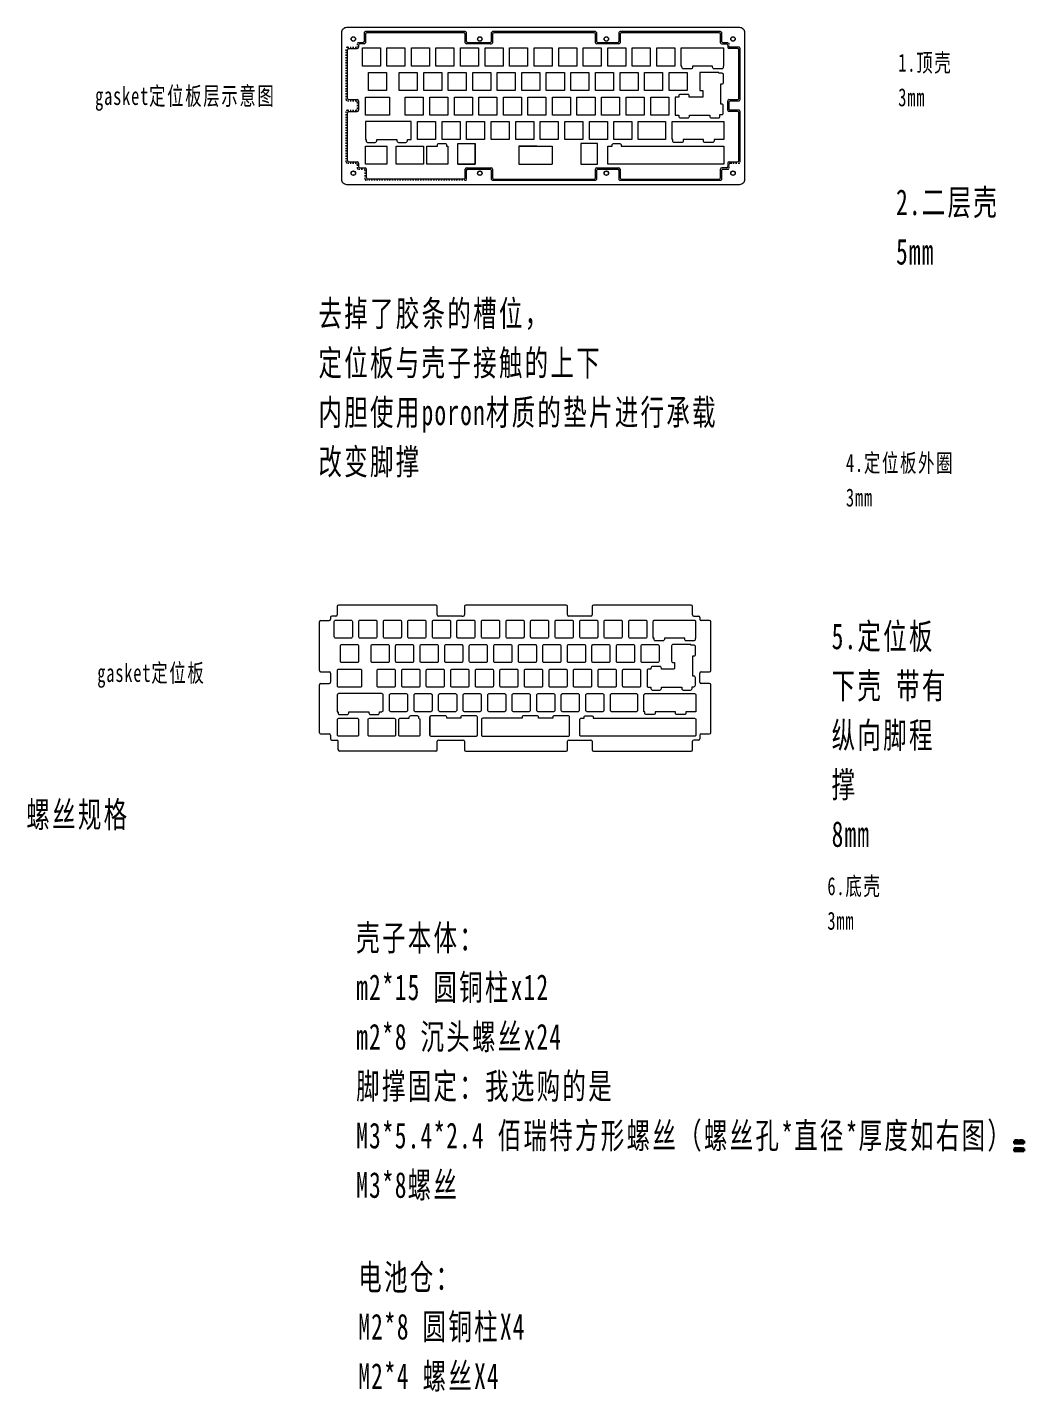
# Model space of a CAD drawing. Header units: millimetres. Extents: x -691 to 990, y -78 to 1001.
# Drawn here: x -691 to 82, y -78 to 981 of the extents above; entities that cross this region are included whole.
import ezdxf

# ---------------------------------------------------------------- set-up
doc = ezdxf.new("R2010")
doc.units = ezdxf.units.MM
doc.set_wipeout_variables(frame=1)
doc.linetypes.add('点画线', pattern=[18, 12, -2, 2, -2])
doc.linetypes.add('虚线', pattern=[2, 1, -1])
for name, color, linetype, lineweight in [('中心线层', 1, '点画线', 18), ('剖面线层', 4, 'Continuous', 18), ('尺寸线层', 3, 'Continuous', 18), ('粗实线层', 7, 'Continuous', 35), ('细实线层', 7, 'Continuous', 18), ('虚线层', 6, '虚线', 18)]:
    doc.layers.add(name, color=color, linetype=linetype, lineweight=lineweight)
doc.styles.add('标准', font='', dxfattribs={"width": 0.667})
doc.styles.get('标准').set_extended_font_data('宋体')
pattern_1 = [(45, (0, 0), (-0.7071, 0.7071), [])]

# ---------------------------------------------------------------- blocks, each defined once
blk = doc.blocks.new('*X3')
at = {"layer": '粗实线层'}
for p, q in [((-2.8, 2.4), (-3.7, 1.9)), ((-3.7, 1.9), (-3.7, 0)), ((3.7, 0), (-3.7, 0)), ((-2.8, 2.4), (2.8, 2.4)), ((0, 1.9), (0, 0)), ((2.8, 2.4), (3.7, 1.9)), ((3.7, 1.9), (3.7, 0))]:
    blk.add_line(p, q, dxfattribs=at)
for centre in [(-1.8, -1.3), (1.8, -1.3)]:
    blk.add_arc(centre, 3.68, 60, 120, dxfattribs=at)
blk = doc.blocks.new('*X4')
at = {"layer": '剖面线层'}
h = blk.add_hatch(dxfattribs=at)
h.set_pattern_fill('无图案', color=256, style=0, pattern_type=0)
h.set_pattern_definition(pattern_1)
h.paths.add_polyline_path([(-3.7, 0), (-3.7, 1.2), (-3.7, 1.9), (-2.8, 2.4), (-1.5, 2.4), (-1.5, 0)], flags=0)
h = blk.add_hatch(dxfattribs=at)
h.set_pattern_fill('无图案', color=256, style=0, pattern_type=0)
h.set_pattern_definition(pattern_1)
h.paths.add_polyline_path([(-1.5, 0), (-1.5, 1.2), (-1.5, 2.4), (-1.3, 2.2), (-1.3, 0.2)], flags=0)
h = blk.add_hatch(dxfattribs=at)
h.set_pattern_fill('无图案', color=256, style=0, pattern_type=0)
h.set_pattern_definition(pattern_1)
h.paths.add_polyline_path([(1.3, 0.2), (1.3, 1.2), (1.3, 2.2), (1.5, 2.4), (1.5, 0)], flags=0)
h = blk.add_hatch(dxfattribs=at)
h.set_pattern_fill('无图案', color=256, style=0, pattern_type=0)
h.set_pattern_definition(pattern_1)
h.paths.add_polyline_path([(1.5, 0), (1.5, 1.2), (1.5, 2.4), (2.8, 2.4), (3.7, 1.9), (3.7, 0)], flags=0)
at = {"layer": '中心线层'}
blk.add_line((0, 3.1), (0, -0.8), dxfattribs=at)
at = {"layer": '粗实线层'}
for p, q in [((-2.8, 2.4), (-3.7, 1.9)), ((-3.7, 1.9), (-3.7, 0)), ((3.7, 0), (-3.7, 0)), ((-2.8, 2.4), (2.8, 2.4)), ((-1.5, 2.4), (-1.3, 2.2)), ((-1.5, 0), (-1.3, 0.2)), ((-1.3, 0.2), (-1.3, 2.2)), ((-1.3, 2.2), (1.3, 2.2)), ((-1.3, 0.2), (1.3, 0.2)), ((1.5, 2.4), (1.3, 2.2)), ((1.3, 0.2), (1.3, 2.2)), ((1.5, 0), (1.3, 0.2)), ((2.8, 2.4), (3.7, 1.9)), ((3.7, 1.9), (3.7, 0))]:
    blk.add_line(p, q, dxfattribs=at)
at = {"layer": '细实线层'}
for p, q in [((-1.5, 0), (-1.5, 2.4)), ((1.5, 0), (1.5, 2.4))]:
    blk.add_line(p, q, dxfattribs=at)

msp = doc.modelspace()

# ---------------------------------------------------------------- linework, layer by layer
at = {"layer": '剖面线层'}
for p, q in [((-428.7, 975.5), (-428.7, 968.9)), ((-352.1, 976.5), (-427.7, 976.5)), ((-351.1, 968.9), (-351.1, 975.5)), ((-329.9, 975.5), (-329.9, 968.9)), ((-251.1, 976.5), (-328.9, 976.5)), ((-250.1, 968.9), (-250.1, 975.5)), ((-231, 975.5), (-231, 968.9)), ((-154, 976.5), (-230, 976.5)), ((-153, 968.9), (-153, 975.5)), ((-441.6, 964.4), (-435, 964.4)), ((-441.6, 964.4), (-435, 964.4)), ((-434, 966.9), (-434, 965.4)), ((-429.7, 967.9), (-433, 967.9)), ((-349.1, 967.9), (-350.1, 967.9)), ((-331.9, 967.9), (-330.9, 967.9)), ((-232, 967.9), (-249.1, 967.9)), ((-152, 967.9), (-148.3, 967.9)), ((-147.3, 966.9), (-147.3, 965.4)), ((-139.8, 964.4), (-146.3, 964.4)), ((-442.6, 925.7), (-442.6, 963.4)), ((-138.8, 925.7), (-138.8, 963.4)), ((-441.6, 924.7), (-435, 924.7)), ((-434, 923.7), (-434, 916.5)), ((-147.3, 916.5), (-147.3, 923.7)), ((-146.3, 924.7), (-139.8, 924.7)), ((-442.6, 877.4), (-442.6, 914.5)), ((-441.6, 915.5), (-435, 915.5)), ((-139.8, 915.5), (-146.3, 915.5)), ((-138.8, 877.4), (-138.8, 914.5)), ((-356.8, 874.6), (-356.8, 890.6)), ((-356.8, 890.6), (-343.5, 890.6)), ((-343.5, 874.6), (-343.5, 890.6)), ((-343.5, 890.6), (-343.5, 874.6)), ((-248.4, 890.6), (-261.4, 890.6)), ((-261.4, 890.6), (-261.4, 874.6)), ((-248.4, 874.6), (-248.4, 890.6)), ((-309.6, 888.6), (-309.6, 874.6)), ((-295.6, 888.6), (-309.6, 888.6)), ((-309.6, 888.6), (-283.7, 888.6)), ((-441.6, 876.4), (-435, 876.4)), ((-434, 875.4), (-434, 872.7)), ((-433, 871.7), (-428.9, 871.7)), ((-427.9, 864.1), (-427.9, 870.7)), ((-343.5, 874.6), (-356.8, 874.6)), ((-356.8, 874.6), (-343.5, 874.6)), ((-351.1, 864.1), (-351.1, 870.7)), ((-350.1, 871.7), (-330.9, 871.7)), ((-329.9, 870.7), (-329.9, 864.1)), ((-309.6, 874.6), (-295.6, 874.6)), ((-309.6, 874.6), (-283.7, 874.6)), ((-261.4, 874.6), (-248.4, 874.6)), ((-250.1, 864.1), (-250.1, 870.7)), ((-249.1, 871.7), (-232, 871.7)), ((-231, 870.7), (-231, 864.1)), ((-153, 864.1), (-153, 870.7)), ((-148.3, 871.7), (-152, 871.7)), ((-147.3, 875.4), (-147.3, 872.7)), ((-146.3, 876.4), (-139.8, 876.4)), ((-352.1, 863.1), (-426.9, 863.1)), ((-328.9, 863.1), (-251.1, 863.1)), ((-230, 863.1), (-154, 863.1))]:
    msp.add_line(p, q, dxfattribs=at)
at = {"layer": '剖面线层', "linetype": 'ByBlock'}
for p, q in [((-309.6, 888.6), (-309.6, 874.6)), ((-283.7, 888.6), (-283.7, 874.6))]:
    msp.add_line(p, q, dxfattribs=at)
at = {"layer": '剖面线层'}
for points in [[(-417, 964.8), (-417, 950.8), (-431, 950.8), (-431, 964.8)], [(-398, 964.8), (-398, 950.8), (-412, 950.8), (-412, 964.8)], [(-378.9, 964.8), (-378.9, 950.8), (-392.9, 950.8), (-392.9, 964.8)], [(-359.9, 964.8), (-359.9, 950.8), (-373.9, 950.8), (-373.9, 964.8)], [(-340.8, 964.8), (-340.8, 950.8), (-354.8, 950.8), (-354.8, 964.8)], [(-321.8, 964.8), (-321.8, 950.8), (-335.8, 950.8), (-335.8, 964.8)], [(-302.7, 964.8), (-302.7, 950.8), (-316.7, 950.8), (-316.7, 964.8)], [(-283.7, 964.8), (-283.7, 950.8), (-297.7, 950.8), (-297.7, 964.8)], [(-264.6, 964.8), (-264.6, 950.8), (-278.6, 950.8), (-278.6, 964.8)], [(-245.6, 964.8), (-245.6, 950.8), (-259.6, 950.8), (-259.6, 964.8)], [(-226.5, 964.8), (-226.5, 950.8), (-240.5, 950.8), (-240.5, 964.8)], [(-207.5, 964.8), (-207.5, 950.8), (-221.5, 950.8), (-221.5, 964.8)], [(-188.4, 964.8), (-188.4, 950.8), (-202.4, 950.8), (-202.4, 964.8)], [(-412.3, 945.8), (-412.3, 931.8), (-426.3, 931.8), (-426.3, 945.8)], [(-388.5, 945.8), (-388.5, 931.8), (-402.5, 931.8), (-402.5, 945.8)], [(-369.4, 945.8), (-369.4, 931.8), (-383.4, 931.8), (-383.4, 945.8)], [(-350.4, 945.8), (-350.4, 931.8), (-364.4, 931.8), (-364.4, 945.8)], [(-331.3, 945.8), (-331.3, 931.8), (-345.3, 931.8), (-345.3, 945.8)], [(-312.3, 945.8), (-312.3, 931.8), (-326.3, 931.8), (-326.3, 945.8)], [(-293.2, 945.8), (-293.2, 931.8), (-307.2, 931.8), (-307.2, 945.8)], [(-274.2, 945.8), (-274.2, 931.8), (-288.2, 931.8), (-288.2, 945.8)], [(-255.1, 945.8), (-255.1, 931.8), (-269.1, 931.8), (-269.1, 945.8)], [(-236.1, 945.8), (-236.1, 931.8), (-250.1, 931.8), (-250.1, 945.8)], [(-217, 945.8), (-217, 931.8), (-231, 931.8), (-231, 945.8)], [(-198, 945.8), (-198, 931.8), (-212, 931.8), (-212, 945.8)], [(-178.9, 945.8), (-178.9, 931.8), (-192.9, 931.8), (-192.9, 945.8)], [(-409.9, 926.7), (-409.9, 912.7), (-428.6, 912.7), (-428.6, 926.7)], [(-383.7, 926.7), (-383.7, 912.7), (-397.7, 912.7), (-397.7, 926.7)], [(-364.7, 926.7), (-364.7, 912.7), (-378.7, 912.7), (-378.7, 926.7)], [(-345.6, 926.7), (-345.6, 912.7), (-359.6, 912.7), (-359.6, 926.7)], [(-326.6, 926.7), (-326.6, 912.7), (-340.6, 912.7), (-340.6, 926.7)], [(-307.5, 926.7), (-307.5, 912.7), (-321.5, 912.7), (-321.5, 926.7)], [(-288.5, 926.7), (-288.5, 912.7), (-302.5, 912.7), (-302.5, 926.7)], [(-269.4, 926.7), (-269.4, 912.7), (-283.4, 912.7), (-283.4, 926.7)], [(-250.4, 926.7), (-250.4, 912.7), (-264.4, 912.7), (-264.4, 926.7)], [(-231.3, 926.7), (-231.3, 912.7), (-245.3, 912.7), (-245.3, 926.7)], [(-212.3, 926.7), (-212.3, 912.7), (-226.3, 912.7), (-226.3, 926.7)], [(-193.2, 926.7), (-193.2, 912.7), (-207.2, 912.7), (-207.2, 926.7)], [(-374.2, 907.7), (-374.2, 893.7), (-388.2, 893.7), (-388.2, 907.7)], [(-355.1, 907.7), (-355.1, 893.7), (-369.1, 893.7), (-369.1, 907.7)], [(-336.1, 907.7), (-336.1, 893.7), (-350.1, 893.7), (-350.1, 907.7)], [(-317, 907.7), (-317, 893.7), (-331, 893.7), (-331, 907.7)], [(-298, 907.7), (-298, 893.7), (-312, 893.7), (-312, 907.7)], [(-278.9, 907.7), (-278.9, 893.7), (-292.9, 893.7), (-292.9, 907.7)], [(-259.9, 907.7), (-259.9, 893.7), (-273.9, 893.7), (-273.9, 907.7)], [(-240.8, 907.7), (-240.8, 893.7), (-254.8, 893.7), (-254.8, 907.7)], [(-221.8, 907.7), (-221.8, 893.7), (-235.8, 893.7), (-235.8, 907.7)], [(-195.6, 907.7), (-195.6, 893.7), (-216.8, 893.7), (-216.8, 907.7)], [(-412.1, 888.6), (-412.1, 874.6), (-428.7, 874.6), (-428.7, 888.6)], [(-383.5, 888.6), (-383.5, 874.6), (-404.9, 874.6), (-404.9, 888.6)]]:
    msp.add_lwpolyline(points, close=True, dxfattribs=at)
at = {"layer": '剖面线层', "linetype": 'Continuous'}
msp.add_lwpolyline([(-331.9, 967.9), (-349.1, 967.9, -0.414214)], format="xyb", dxfattribs=at)
at = {"layer": '剖面线层'}
for points in [[(-159.1, 950.8), (-174.7, 950.8), (-174.7, 949.8, -0.414214), (-175.9, 948.6), (-181.7, 948.6, -0.414214), (-182.9, 949.8), (-182.9, 950.8), (-183.5, 950.8), (-183.5, 964.8), (-150.6, 964.8), (-150.6, 950.8), (-150.8, 950.8), (-150.8, 949.8, -0.414214), (-152, 948.6), (-157.9, 948.6, -0.414214), (-159.1, 949.8)], [(-177.2, 926.7), (-177.2, 927.6, 0.414214), (-178.4, 928.8), (-184.1, 928.8, 0.414214), (-185.3, 927.6), (-185.3, 926.7), (-188.2, 926.7), (-188.2, 912.7), (-185.3, 912.7), (-185.3, 911.7, 0.414214), (-184.1, 910.5), (-178.3, 910.5, 0.414214), (-177.1, 911.7), (-177.1, 912.7), (-161.3, 912.7), (-161.3, 911.7, 0.414214), (-160.1, 910.5), (-154.6, 910.5, 0.414214), (-153.4, 911.7), (-153.4, 913.1), (-152, 913.1, 0.414214), (-150.8, 914.3), (-150.8, 920.1, 0.414214), (-152, 921.3), (-152.7, 921.3), (-152.7, 937), (-151.8, 937, 0.414214), (-150.6, 938.2), (-150.6, 944, 0.414214), (-151.8, 945.2), (-154.2, 945.2), (-154.2, 945.8), (-169.1, 945.8), (-169.1, 931.8), (-166.8, 931.8), (-166.8, 926.7)], [(-404.2, 893.7), (-404.2, 892.7, 0.414214), (-403, 891.5), (-397.3, 891.5, 0.414214), (-396.1, 892.7), (-396.1, 893.7), (-393.1, 893.7), (-393.1, 907.7), (-428.7, 907.7), (-428.7, 893.7), (-428.1, 893.7), (-428.1, 892.7, 0.414214), (-426.9, 891.5), (-421.1, 891.5, 0.414214), (-419.9, 892.7), (-419.9, 893.7)], [(-158, 893.7), (-158, 892.6, -0.414214), (-159.2, 891.4), (-165, 891.4, -0.414214), (-166.2, 892.6), (-166.2, 893.7), (-181.9, 893.7), (-181.9, 892.6, -0.414214), (-183.1, 891.4), (-188.9, 891.4, -0.414214), (-190.1, 892.6), (-190.1, 893.7), (-190.6, 893.7), (-190.6, 907.7), (-150.3, 907.7), (-150.3, 893.7)], [(-372.8, 888.6), (-372.8, 889.5, -0.414214), (-371.6, 890.7), (-366.9, 890.7, -0.414214), (-365.7, 889.5), (-365.7, 888.6), (-364.6, 888.6), (-364.6, 874.6), (-381, 874.6), (-381, 888.6)], [(-237.2, 888.6), (-237.2, 889.4, -0.414214), (-236, 890.6), (-231.2, 890.6, -0.414214), (-230, 889.4), (-230, 888.6), (-150.3, 888.6), (-150.3, 874.6), (-240.5, 874.6), (-240.5, 888.6)]]:
    msp.add_lwpolyline(points, format="xyb", close=True, dxfattribs=at)
at = {"layer": '剖面线层', "linetype": 'Continuous'}
for centre in [(-438, 971.8), (-339.8, 971.8), (-241.6, 971.8), (-143.3, 971.8), (-438, 867.6), (-339.8, 867.6), (-241.6, 867.6), (-143.3, 867.6)]:
    msp.add_circle(centre, 1.6, dxfattribs=at)
at = {"layer": '剖面线层'}
for centre, start, end in [((-427.7, 975.5), 90, 180), ((-352.1, 975.5), 0, 90), ((-328.9, 975.5), 90, 180), ((-251.1, 975.5), 0, 90), ((-230, 975.5), 90, 180), ((-154, 975.5), 360, 90), ((-441.6, 963.4), 90, 180), ((-435, 965.4), 270, 0), ((-433, 966.9), 90, 180), ((-429.7, 968.9), 270, 0), ((-350.1, 968.9), 180, 270), ((-330.9, 968.9), 270, 0), ((-249.1, 968.9), 180, 270), ((-232, 968.9), 270, 0), ((-152, 968.9), 180, 270), ((-148.3, 966.9), 0, 90), ((-146.3, 965.4), 180, 270), ((-139.8, 963.4), 0, 90), ((-441.6, 925.7), 180, 270), ((-435, 923.7), 360, 90), ((-146.3, 923.7), 90, 180), ((-139.8, 925.7), 270, 360), ((-441.6, 914.5), 90, 180), ((-435, 916.5), 270, 360), ((-146.3, 916.5), 180, 270), ((-139.8, 914.5), 360, 90), ((-441.6, 877.4), 180, 270), ((-435, 875.4), 0, 90), ((-433, 872.7), 180, 270), ((-428.9, 870.7), 0, 90), ((-350.1, 870.7), 90, 180), ((-330.9, 870.7), 0, 90), ((-249.1, 870.7), 90, 180), ((-232, 870.7), 360, 90), ((-152, 870.7), 90, 180), ((-148.3, 872.7), 270, 0), ((-146.3, 875.4), 90, 180), ((-139.8, 877.4), 270, 0), ((-426.9, 864.1), 180, 270), ((-352.1, 864.1), 270, 360), ((-328.9, 864.1), 180, 270), ((-251.1, 864.1), 270, 0), ((-230, 864.1), 180, 270), ((-154, 864.1), 270, 0)]:
    msp.add_arc(centre, 1, start, end, dxfattribs=at)
at = {"layer": '细实线层'}
for p, q in [((-450.5, 531.4), (-450.5, 524.9)), ((-373.9, 532.4), (-449.5, 532.4)), ((-372.9, 524.9), (-372.9, 531.4)), ((-351.7, 531.4), (-351.7, 524.9)), ((-272.8, 532.4), (-350.7, 532.4)), ((-271.8, 524.9), (-271.8, 531.4)), ((-252.7, 531.4), (-252.7, 524.9)), ((-175.7, 532.4), (-251.7, 532.4)), ((-174.7, 524.9), (-174.7, 531.4)), ((-464.4, 481.7), (-464.4, 519.4)), ((-463.4, 520.4), (-456.8, 520.4)), ((-463.4, 520.4), (-456.8, 520.4)), ((-455.8, 522.9), (-455.8, 521.4)), ((-451.5, 523.9), (-454.8, 523.9)), ((-370.9, 523.9), (-371.9, 523.9)), ((-353.7, 523.9), (-352.7, 523.9)), ((-253.7, 523.9), (-270.8, 523.9)), ((-173.7, 523.9), (-170.1, 523.9)), ((-169.1, 522.9), (-169.1, 521.4)), ((-161.5, 520.4), (-168.1, 520.4)), ((-160.5, 481.7), (-160.5, 519.4)), ((-463.4, 480.7), (-456.8, 480.7)), ((-455.8, 479.7), (-455.8, 472.5)), ((-169.1, 472.5), (-169.1, 479.7)), ((-168.1, 480.7), (-161.5, 480.7)), ((-464.4, 433.4), (-464.4, 470.5)), ((-463.4, 471.5), (-456.8, 471.5)), ((-161.5, 471.5), (-168.1, 471.5)), ((-160.5, 433.4), (-160.5, 470.5)), ((-378.6, 431.6), (-378.6, 445.6)), ((-271.2, 446.6), (-282.2, 446.6)), ((-270.2, 431.6), (-270.2, 445.6)), ((-463.4, 432.4), (-456.8, 432.4)), ((-455.8, 431.4), (-455.8, 428.7)), ((-454.8, 427.7), (-450.7, 427.7)), ((-449.7, 420.1), (-449.7, 426.7)), ((-377.6, 430.6), (-366.2, 430.6)), ((-372.9, 420.1), (-372.9, 426.7)), ((-371.9, 427.7), (-352.7, 427.7)), ((-351.7, 426.7), (-351.7, 420.1)), ((-330.4, 430.6), (-306.5, 430.6)), ((-282.2, 430.6), (-271.2, 430.6)), ((-271.8, 420.1), (-271.8, 426.7)), ((-270.8, 427.7), (-253.7, 427.7)), ((-252.7, 426.7), (-252.7, 420.1)), ((-174.7, 420.1), (-174.7, 426.7)), ((-170.1, 427.7), (-173.7, 427.7)), ((-169.1, 431.4), (-169.1, 428.7)), ((-168.1, 432.4), (-161.5, 432.4)), ((-373.9, 419.1), (-448.7, 419.1)), ((-350.7, 419.1), (-272.8, 419.1)), ((-251.7, 419.1), (-175.7, 419.1))]:
    msp.add_line(p, q, dxfattribs=at)
for points in [[(-438.8, 519.8), (-438.8, 507.8, -0.414214), (-439.8, 506.8), (-451.8, 506.8, -0.414214), (-452.8, 507.8), (-452.8, 519.8, -0.414214), (-451.8, 520.8), (-439.8, 520.8, -0.414214)], [(-419.8, 519.8), (-419.8, 507.8, -0.414214), (-420.8, 506.8), (-432.8, 506.8, -0.414214), (-433.8, 507.8), (-433.8, 519.8, -0.414214), (-432.8, 520.8), (-420.8, 520.8, -0.414214)], [(-400.7, 519.8), (-400.7, 507.8, -0.414214), (-401.7, 506.8), (-413.7, 506.8, -0.414214), (-414.7, 507.8), (-414.7, 519.8, -0.414214), (-413.7, 520.8), (-401.7, 520.8, -0.414214)], [(-381.7, 519.8), (-381.7, 507.8, -0.414214), (-382.7, 506.8), (-394.7, 506.8, -0.414214), (-395.7, 507.8), (-395.7, 519.8, -0.414214), (-394.7, 520.8), (-382.7, 520.8, -0.414214)], [(-362.6, 519.8), (-362.6, 507.8, -0.414214), (-363.6, 506.8), (-375.6, 506.8, -0.414214), (-376.6, 507.8), (-376.6, 519.8, -0.414214), (-375.6, 520.8), (-363.6, 520.8, -0.414214)], [(-343.6, 519.8), (-343.6, 507.8, -0.414214), (-344.6, 506.8), (-356.6, 506.8, -0.414214), (-357.6, 507.8), (-357.6, 519.8, -0.414214), (-356.6, 520.8), (-344.6, 520.8, -0.414214)], [(-324.5, 519.8), (-324.5, 507.8, -0.414214), (-325.5, 506.8), (-337.5, 506.8, -0.414214), (-338.5, 507.8), (-338.5, 519.8, -0.414214), (-337.5, 520.8), (-325.5, 520.8, -0.414214)], [(-305.5, 519.8), (-305.5, 507.8, -0.414214), (-306.5, 506.8), (-318.5, 506.8, -0.414214), (-319.5, 507.8), (-319.5, 519.8, -0.414214), (-318.5, 520.8), (-306.5, 520.8, -0.414214)], [(-286.4, 519.8), (-286.4, 507.8, -0.414214), (-287.4, 506.8), (-299.4, 506.8, -0.414214), (-300.4, 507.8), (-300.4, 519.8, -0.414214), (-299.4, 520.8), (-287.4, 520.8, -0.414214)], [(-267.4, 519.8), (-267.4, 507.8, -0.414214), (-268.4, 506.8), (-280.4, 506.8, -0.414214), (-281.4, 507.8), (-281.4, 519.8, -0.414214), (-280.4, 520.8), (-268.4, 520.8, -0.414214)], [(-248.3, 519.8), (-248.3, 507.8, -0.414214), (-249.3, 506.8), (-261.3, 506.8, -0.414214), (-262.3, 507.8), (-262.3, 519.8, -0.414214), (-261.3, 520.8), (-249.3, 520.8, -0.414214)], [(-229.3, 519.8), (-229.3, 507.8, -0.414214), (-230.3, 506.8), (-242.3, 506.8, -0.414214), (-243.3, 507.8), (-243.3, 519.8, -0.414214), (-242.3, 520.8), (-230.3, 520.8, -0.414214)], [(-210.2, 519.8), (-210.2, 507.8, -0.414214), (-211.2, 506.8), (-223.2, 506.8, -0.414214), (-224.2, 507.8), (-224.2, 519.8, -0.414214), (-223.2, 520.8), (-211.2, 520.8, -0.414214)], [(-180.8, 506.8), (-196.5, 506.8), (-196.5, 505.8, -0.414214), (-197.7, 504.6), (-203.4, 504.6, -0.414214), (-204.6, 505.8), (-204.6, 506.8), (-205.2, 506.8), (-205.2, 519.8, -0.414214), (-204.2, 520.8), (-173.3, 520.8, -0.414214), (-172.3, 519.8), (-172.3, 506.8), (-172.6, 506.8), (-172.6, 505.8, -0.414214), (-173.8, 504.6), (-179.6, 504.6, -0.414214), (-180.8, 505.8)], [(-434, 500.8), (-434, 488.8, -0.414214), (-435, 487.8), (-447, 487.8, -0.414214), (-448, 488.8), (-448, 500.8, -0.414214), (-447, 501.8), (-435, 501.8, -0.414214)], [(-410.2, 500.8), (-410.2, 488.8, -0.414214), (-411.2, 487.8), (-423.2, 487.8, -0.414214), (-424.2, 488.8), (-424.2, 500.8, -0.414214), (-423.2, 501.8), (-411.2, 501.8, -0.414214)], [(-391.2, 500.8), (-391.2, 488.8, -0.414214), (-392.2, 487.8), (-404.2, 487.8, -0.414214), (-405.2, 488.8), (-405.2, 500.8, -0.414214), (-404.2, 501.8), (-392.2, 501.8, -0.414214)], [(-372.1, 500.8), (-372.1, 488.8, -0.414214), (-373.1, 487.8), (-385.1, 487.8, -0.414214), (-386.1, 488.8), (-386.1, 500.8, -0.414214), (-385.1, 501.8), (-373.1, 501.8, -0.414214)], [(-353.1, 500.8), (-353.1, 488.8, -0.414214), (-354.1, 487.8), (-366.1, 487.8, -0.414214), (-367.1, 488.8), (-367.1, 500.8, -0.414214), (-366.1, 501.8), (-354.1, 501.8, -0.414214)], [(-334, 500.8), (-334, 488.8, -0.414214), (-335, 487.8), (-347, 487.8, -0.414214), (-348, 488.8), (-348, 500.8, -0.414214), (-347, 501.8), (-335, 501.8, -0.414214)], [(-315, 500.8), (-315, 488.8, -0.414214), (-316, 487.8), (-328, 487.8, -0.414214), (-329, 488.8), (-329, 500.8, -0.414214), (-328, 501.8), (-316, 501.8, -0.414214)], [(-295.9, 500.8), (-295.9, 488.8, -0.414214), (-296.9, 487.8), (-308.9, 487.8, -0.414214), (-309.9, 488.8), (-309.9, 500.8, -0.414214), (-308.9, 501.8), (-296.9, 501.8, -0.414214)], [(-276.9, 500.8), (-276.9, 488.8, -0.414214), (-277.9, 487.8), (-289.9, 487.8, -0.414214), (-290.9, 488.8), (-290.9, 500.8, -0.414214), (-289.9, 501.8), (-277.9, 501.8, -0.414214)], [(-257.8, 500.8), (-257.8, 488.8, -0.414214), (-258.8, 487.8), (-270.8, 487.8, -0.414214), (-271.8, 488.8), (-271.8, 500.8, -0.414214), (-270.8, 501.8), (-258.8, 501.8, -0.414214)], [(-238.8, 500.8), (-238.8, 488.8, -0.414214), (-239.8, 487.8), (-251.8, 487.8, -0.414214), (-252.8, 488.8), (-252.8, 500.8, -0.414214), (-251.8, 501.8), (-239.8, 501.8, -0.414214)], [(-219.7, 500.8), (-219.7, 488.8, -0.414214), (-220.7, 487.8), (-232.7, 487.8, -0.414214), (-233.7, 488.8), (-233.7, 500.8, -0.414214), (-232.7, 501.8), (-220.7, 501.8, -0.414214)], [(-200.7, 500.8), (-200.7, 488.8, -0.414214), (-201.7, 487.8), (-213.7, 487.8, -0.414214), (-214.7, 488.8), (-214.7, 500.8, -0.414214), (-213.7, 501.8), (-201.7, 501.8, -0.414214)], [(-198.9, 482.7), (-198.9, 483.6, 0.414214), (-200.1, 484.8), (-205.8, 484.8, 0.414214), (-207, 483.6), (-207, 482.7), (-208.9, 482.7, 0.414214), (-209.9, 481.7), (-209.9, 469.7, 0.414214), (-208.9, 468.7), (-207, 468.7), (-207, 467.7, 0.414214), (-205.8, 466.5), (-200.1, 466.5, 0.414214), (-198.9, 467.7), (-198.9, 468.7), (-183.1, 468.7), (-183.1, 467.7, 0.414214), (-181.9, 466.5), (-176.3, 466.5, 0.414214), (-175.1, 467.7), (-175.1, 469.1), (-173.7, 469.1, 0.414214), (-172.5, 470.3), (-172.5, 476.1, 0.414214), (-173.7, 477.3), (-174.4, 477.3), (-174.4, 493), (-173.5, 493, 0.414214), (-172.3, 494.2), (-172.3, 500, 0.414214), (-173.5, 501.2), (-176, 501.2), (-176, 501.8), (-189.9, 501.8, 0.414214), (-190.9, 500.8), (-190.9, 488.8, 0.414214), (-189.9, 487.8), (-188.6, 487.8), (-188.6, 483.7, -0.414214), (-189.6, 482.7)], [(-431.7, 481.7), (-431.7, 469.7, -0.414214), (-432.7, 468.7), (-449.4, 468.7, -0.414214), (-450.4, 469.7), (-450.4, 481.7, -0.414214), (-449.4, 482.7), (-432.7, 482.7, -0.414214)], [(-405.5, 481.7), (-405.5, 469.7, -0.414214), (-406.5, 468.7), (-418.5, 468.7, -0.414214), (-419.5, 469.7), (-419.5, 481.7, -0.414214), (-418.5, 482.7), (-406.5, 482.7, -0.414214)], [(-386.4, 481.7), (-386.4, 469.7, -0.414214), (-387.4, 468.7), (-399.4, 468.7, -0.414214), (-400.4, 469.7), (-400.4, 481.7, -0.414214), (-399.4, 482.7), (-387.4, 482.7, -0.414214)], [(-367.4, 481.7), (-367.4, 469.7, -0.414214), (-368.4, 468.7), (-380.4, 468.7, -0.414214), (-381.4, 469.7), (-381.4, 481.7, -0.414214), (-380.4, 482.7), (-368.4, 482.7, -0.414214)], [(-348.3, 481.7), (-348.3, 469.7, -0.414214), (-349.3, 468.7), (-361.3, 468.7, -0.414214), (-362.3, 469.7), (-362.3, 481.7, -0.414214), (-361.3, 482.7), (-349.3, 482.7, -0.414214)], [(-329.3, 481.7), (-329.3, 469.7, -0.414214), (-330.3, 468.7), (-342.3, 468.7, -0.414214), (-343.3, 469.7), (-343.3, 481.7, -0.414214), (-342.3, 482.7), (-330.3, 482.7, -0.414214)], [(-310.2, 481.7), (-310.2, 469.7, -0.414214), (-311.2, 468.7), (-323.2, 468.7, -0.414214), (-324.2, 469.7), (-324.2, 481.7, -0.414214), (-323.2, 482.7), (-311.2, 482.7, -0.414214)], [(-291.2, 481.7), (-291.2, 469.7, -0.414214), (-292.2, 468.7), (-304.2, 468.7, -0.414214), (-305.2, 469.7), (-305.2, 481.7, -0.414214), (-304.2, 482.7), (-292.2, 482.7, -0.414214)], [(-272.1, 481.7), (-272.1, 469.7, -0.414214), (-273.1, 468.7), (-285.1, 468.7, -0.414214), (-286.1, 469.7), (-286.1, 481.7, -0.414214), (-285.1, 482.7), (-273.1, 482.7, -0.414214)], [(-253.1, 481.7), (-253.1, 469.7, -0.414214), (-254.1, 468.7), (-266.1, 468.7, -0.414214), (-267.1, 469.7), (-267.1, 481.7, -0.414214), (-266.1, 482.7), (-254.1, 482.7, -0.414214)], [(-234, 481.7), (-234, 469.7, -0.414214), (-235, 468.7), (-247, 468.7, -0.414214), (-248, 469.7), (-248, 481.7, -0.414214), (-247, 482.7), (-235, 482.7, -0.414214)], [(-215, 481.7), (-215, 469.7, -0.414214), (-216, 468.7), (-228, 468.7, -0.414214), (-229, 469.7), (-229, 481.7, -0.414214), (-228, 482.7), (-216, 482.7, -0.414214)], [(-425.9, 449.7), (-425.9, 448.7, 0.414214), (-424.7, 447.5), (-419, 447.5, 0.414214), (-417.8, 448.7), (-417.8, 449.7), (-415.9, 449.7, 0.414214), (-414.9, 450.7), (-414.9, 462.7, 0.414214), (-415.9, 463.7), (-449.5, 463.7, 0.414214), (-450.5, 462.7), (-450.5, 449.7), (-449.9, 449.7), (-449.9, 448.7, 0.414214), (-448.7, 447.5), (-442.8, 447.5, 0.414214), (-441.6, 448.7), (-441.6, 449.7)], [(-395.9, 462.7), (-395.9, 450.7, -0.414214), (-396.9, 449.7), (-408.9, 449.7, -0.414214), (-409.9, 450.7), (-409.9, 462.7, -0.414214), (-408.9, 463.7), (-396.9, 463.7, -0.414214)], [(-376.9, 462.7), (-376.9, 450.7, -0.414214), (-377.9, 449.7), (-389.9, 449.7, -0.414214), (-390.9, 450.7), (-390.9, 462.7, -0.414214), (-389.9, 463.7), (-377.9, 463.7, -0.414214)], [(-357.8, 462.7), (-357.8, 450.7, -0.414214), (-358.8, 449.7), (-370.8, 449.7, -0.414214), (-371.8, 450.7), (-371.8, 462.7, -0.414214), (-370.8, 463.7), (-358.8, 463.7, -0.414214)], [(-338.8, 462.7), (-338.8, 450.7, -0.414214), (-339.8, 449.7), (-351.8, 449.7, -0.414214), (-352.8, 450.7), (-352.8, 462.7, -0.414214), (-351.8, 463.7), (-339.8, 463.7, -0.414214)], [(-319.7, 462.7), (-319.7, 450.7, -0.414214), (-320.7, 449.7), (-332.7, 449.7, -0.414214), (-333.7, 450.7), (-333.7, 462.7, -0.414214), (-332.7, 463.7), (-320.7, 463.7, -0.414214)], [(-300.7, 462.7), (-300.7, 450.7, -0.414214), (-301.7, 449.7), (-313.7, 449.7, -0.414214), (-314.7, 450.7), (-314.7, 462.7, -0.414214), (-313.7, 463.7), (-301.7, 463.7, -0.414214)], [(-281.6, 462.7), (-281.6, 450.7, -0.414214), (-282.6, 449.7), (-294.6, 449.7, -0.414214), (-295.6, 450.7), (-295.6, 462.7, -0.414214), (-294.6, 463.7), (-282.6, 463.7, -0.414214)], [(-262.6, 462.7), (-262.6, 450.7, -0.414214), (-263.6, 449.7), (-275.6, 449.7, -0.414214), (-276.6, 450.7), (-276.6, 462.7, -0.414214), (-275.6, 463.7), (-263.6, 463.7, -0.414214)], [(-243.5, 462.7), (-243.5, 450.7, -0.414214), (-244.5, 449.7), (-256.5, 449.7, -0.414214), (-257.5, 450.7), (-257.5, 462.7, -0.414214), (-256.5, 463.7), (-244.5, 463.7, -0.414214)], [(-217.3, 462.7), (-217.3, 450.7, -0.414214), (-218.3, 449.7), (-237.5, 449.7, -0.414214), (-238.5, 450.7), (-238.5, 462.7, -0.414214), (-237.5, 463.7), (-218.3, 463.7, -0.414214)], [(-179.8, 449.7), (-179.8, 448.6, -0.414214), (-181, 447.4), (-186.7, 447.4, -0.414214), (-187.9, 448.6), (-187.9, 449.7), (-203.7, 449.7), (-203.7, 448.6, -0.414214), (-204.9, 447.4), (-210.6, 447.4, -0.414214), (-211.8, 448.6), (-211.8, 449.7), (-212.4, 449.7), (-212.4, 462.7, -0.414214), (-211.4, 463.7), (-173.1, 463.7, -0.414214), (-172.1, 462.7), (-172.1, 449.7)], [(-394.6, 444.6), (-394.6, 445.5, -0.414214), (-393.4, 446.7), (-388.6, 446.7, -0.414214), (-387.4, 445.5), (-387.4, 444.6), (-387.3, 444.6, -0.414214), (-386.3, 443.6), (-386.3, 431.6, -0.414214), (-387.3, 430.6), (-401.8, 430.6, -0.414214), (-402.8, 431.6), (-402.8, 443.6, -0.414214), (-401.8, 444.6)], [(-342.9, 446.6), (-353.4, 446.6, 0.414214), (-354.6, 445.4), (-354.6, 444.6), (-365.5, 444.6), (-365.5, 445.4, 0.414214), (-366.7, 446.6), (-377.4, 446.6, 0.414214), (-378.6, 445.4), (-378.6, 431.6, 0.414214), (-377.6, 430.6), (-342.7, 430.6, 0.414214), (-341.7, 431.6), (-341.7, 445.4, 0.414214)], [(-283.2, 444.6), (-294.2, 444.6), (-294.2, 445.4, 0.414214), (-295.4, 446.6), (-305.8, 446.6, 0.414214), (-307, 445.4), (-307, 444.6), (-337.6, 444.6, 0.414214), (-338.6, 443.6), (-338.6, 431.6, 0.414214), (-337.6, 430.6), (-271.2, 430.6, 0.414214), (-270.2, 431.6), (-270.2, 445.4, 0.414214), (-271.4, 446.6), (-282, 446.6, 0.414214), (-283.2, 445.4)], [(-258.9, 444.6), (-258.9, 445.4, -0.414214), (-257.7, 446.6), (-253, 446.6, -0.414214), (-251.8, 445.4), (-251.8, 444.6), (-173.1, 444.6, -0.414214), (-172.1, 443.6), (-172.1, 431.6, -0.414214), (-173.1, 430.6), (-261.3, 430.6, -0.414214), (-262.3, 431.6), (-262.3, 443.6, -0.414214), (-261.3, 444.6)], [(-433.9, 443.6), (-433.9, 431.6, -0.414214), (-434.9, 430.6), (-449.4, 430.6, -0.414214), (-450.4, 431.6), (-450.4, 443.6, -0.414214), (-449.4, 444.6), (-434.9, 444.6, -0.414214)], [(-405.3, 443.6), (-405.3, 431.6, -0.414214), (-406.3, 430.6), (-425.6, 430.6, -0.414214), (-426.6, 431.6), (-426.6, 443.6, -0.414214), (-425.6, 444.6), (-406.3, 444.6, -0.414214)]]:
    msp.add_lwpolyline(points, format="xyb", close=True, dxfattribs=at)
at = {"layer": '细实线层', "linetype": 'Continuous'}
msp.add_lwpolyline([(-353.7, 523.9), (-370.9, 523.9, -0.414214)], format="xyb", dxfattribs=at)
at = {"layer": '细实线层'}
for centre, start, end in [((-449.5, 531.4), 90, 180), ((-373.9, 531.4), 0, 90), ((-350.7, 531.4), 90, 180), ((-272.8, 531.4), 0, 90), ((-251.7, 531.4), 90, 180), ((-175.7, 531.4), 0, 90), ((-463.4, 519.4), 90, 180), ((-456.8, 521.4), 270, 0), ((-454.8, 522.9), 90, 180), ((-451.5, 524.9), 270, 0), ((-371.9, 524.9), 180, 270), ((-352.7, 524.9), 270, 0), ((-270.8, 524.9), 180, 270), ((-253.7, 524.9), 270, 0), ((-173.7, 524.9), 180, 270), ((-170.1, 522.9), 0, 90), ((-168.1, 521.4), 180, 270), ((-161.5, 519.4), 0, 90), ((-463.4, 481.7), 180, 270), ((-456.8, 479.7), 0, 90), ((-168.1, 479.7), 90, 180), ((-161.5, 481.7), 270, 360), ((-463.4, 470.5), 90, 180), ((-456.8, 472.5), 270, 360), ((-168.1, 472.5), 180, 270), ((-161.5, 470.5), 360, 90), ((-377.6, 445.6), 90, 180), ((-282.2, 445.6), 90, 180), ((-271.2, 445.6), 0, 90), ((-463.4, 433.4), 180, 270), ((-456.8, 431.4), 0, 90), ((-454.8, 428.7), 180, 270), ((-450.7, 426.7), 360, 90), ((-371.9, 426.7), 90, 180), ((-352.7, 426.7), 0, 90), ((-270.8, 426.7), 90, 180), ((-271.2, 431.6), 270, 360), ((-253.7, 426.7), 0, 90), ((-173.7, 426.7), 90, 180), ((-170.1, 428.7), 270, 0), ((-168.1, 431.4), 90, 180), ((-161.5, 433.4), 270, 0), ((-448.7, 420.1), 180, 270), ((-373.9, 420.1), 270, 360), ((-350.7, 420.1), 180, 270), ((-272.8, 420.1), 270, 0), ((-251.7, 420.1), 180, 270), ((-175.7, 420.1), 270, 0)]:
    msp.add_arc(centre, 1, start, end, dxfattribs=at)
at = {"layer": '虚线层', "linetype": 'ByBlock'}
msp.add_line((-424.2, 980.9), (-407.2, 980.9), dxfattribs=at)
at = {"layer": '虚线层'}
for p, q in [((-443.6, 924.7), (-443.6, 964.4)), ((-442.6, 965.4), (-435, 965.4)), ((-435, 967.9), (-435, 965.4)), ((-434, 966.9), (-434, 965.4)), ((-146.3, 965.4), (-146.3, 967.9)), ((-442.6, 923.7), (-436, 923.7)), ((-435, 922.7), (-435, 917.5)), ((-443.6, 876.4), (-443.6, 915.5)), ((-442.6, 916.5), (-436, 916.5)), ((-442.6, 875.4), (-436, 875.4)), ((-435, 874.4), (-435, 871.7)), ((-434, 870.7), (-429.9, 870.7)), ((-428.9, 863.1), (-428.9, 869.7)), ((-248.1, 870.7), (-233, 870.7)), ((-146.3, 871.7), (-146.3, 874.4)), ((-145.3, 875.4), (-138.8, 875.4)), ((-351.1, 862.1), (-427.9, 862.1))]:
    msp.add_line(p, q, dxfattribs=at)
at = {"layer": '虚线层', "linetype": 'Continuous'}
for points in [[(-407.2, 980.9), (-138.3, 980.9, -0.414214), (-134.3, 976.9), (-134.3, 862.7, -0.414214), (-138.3, 858.7), (-443, 858.7, -0.414214), (-447, 862.7), (-447, 976.9, -0.414214), (-443, 980.9), (-424.2, 980.9, -0.414214)], [(-147.3, 968.9), (-151, 968.9, -0.414214), (-152, 969.9), (-152, 976.5, 0.414214), (-153, 977.5), (-231, 977.5, 0.414214), (-232, 976.5), (-232, 969.9, -0.414214), (-233, 968.9), (-248.1, 968.9, -0.414214), (-249.1, 969.9), (-249.1, 976.5, 0.414214), (-250.1, 977.5), (-329.9, 977.5, 0.414214), (-330.9, 976.5), (-330.9, 969.9, -0.414214), (-331.9, 968.9), (-349.1, 968.9, -0.414214), (-350.1, 969.9), (-350.1, 976.5, 0.414214), (-351.1, 977.5), (-428.7, 977.5, 0.414214), (-429.7, 976.5), (-429.7, 969.9, -0.414214), (-430.7, 968.9), (-434, 968.9)], [(-233, 967.9), (-248.1, 967.9, -0.414214)], [(-137.8, 876.4), (-137.8, 915.5, 0.414214), (-138.8, 916.5), (-145.3, 916.5, -0.414214), (-146.3, 917.5), (-146.3, 922.7, -0.414214), (-145.3, 923.7), (-138.8, 923.7, 0.414214), (-137.8, 924.7), (-137.8, 964.4, 0.414214), (-138.8, 965.4), (-146.3, 965.4)], [(-350.1, 863.1), (-350.1, 869.7, -0.414214), (-349.1, 870.7), (-331.9, 870.7, -0.414214), (-330.9, 869.7), (-330.9, 863.1, 0.414214), (-329.9, 862.1), (-250.1, 862.1, 0.414214), (-249.1, 863.1), (-249.1, 869.7, -0.414214), (-248.1, 870.7), (-233, 870.7, -0.414214), (-232, 869.7), (-232, 863.1, 0.414214), (-231, 862.1), (-153, 862.1, 0.414214), (-152, 863.1), (-152, 869.7, -0.414214), (-151, 870.7), (-147.3, 870.7)]]:
    msp.add_lwpolyline(points, format="xyb", dxfattribs=at)
for centre in [(-438, 971.8), (-339.8, 971.8), (-241.6, 971.8), (-143.3, 971.8), (-438, 867.6), (-339.8, 867.6), (-241.6, 867.6), (-143.3, 867.6)]:
    msp.add_circle(centre, 1.75, dxfattribs=at)
at = {"layer": '虚线层'}
for centre, start, end in [((-442.6, 964.4), 90, 180), ((-434, 967.9), 90, 180), ((-147.3, 967.9), 360, 90), ((-442.6, 924.7), 180, 270), ((-436, 922.7), 0, 90), ((-442.6, 915.5), 90, 180), ((-436, 917.5), 270, 0), ((-442.6, 876.4), 180, 270), ((-436, 874.4), 0, 90), ((-434, 871.7), 180, 270), ((-429.9, 869.7), 0, 90), ((-147.3, 871.7), 270, 360), ((-145.3, 874.4), 90, 180), ((-138.8, 876.4), 270, 360), ((-427.9, 863.1), 180, 270), ((-351.1, 863.1), 270, 360)]:
    msp.add_arc(centre, 1, start, end, dxfattribs=at)

# ---------------------------------------------------------------- texts
at = {"layer": '尺寸线层', "attachment_point": 1, "line_spacing_factor": 1.15057, "style": '标准'}
for s, insert, char_height, width in [('\\T1.1;1.顶壳\\P3mm', (-15, 960.4), 14, 98.488), ('\\T1.1;gasket定位板层示意图', (-638.5, 934.6), 14, 143.288), ('\\T1.1;2.二层壳 \\P5mm', (-16.7, 855.1), 20, 85.861), ('\\T1.1;4.定位板外圈\\P3mm', (-55.6, 649.8), 14, 96.171), ('\\T1.1;5.定位板下壳 带有纵向脚程撑\\P8mm', (-66.7, 518.2), 20, 98.86), ('\\T1.1;gasket定位板', (-636.8, 486.8), 14, 199.075), ('\\T1.1;螺丝规格', (-691.9, 379.9), 20, 178.91), ('\\T1.1;6.底壳\\P3mm', (-70, 321.3), 14, 68.834)]:
    msp.add_mtext(s, dxfattribs=dict(at, insert=insert, char_height=char_height, width=width))
at = {"layer": '尺寸线层', "color": 1, "insert": (-465.1, 768.8), "char_height": 20, "width": 316.554, "attachment_point": 1, "line_spacing_factor": 1.15057, "style": '标准'}
msp.add_mtext('\\T1.1;去掉了胶条的槽位，\\P定位板与壳子接触的上下\\P内胆使用poron材质的垫片进行承载\\P改变脚撑', dxfattribs=at)
at = {"layer": '尺寸线层', "color": 2, "insert": (-435.8, 284.2), "char_height": 14, "width": 680.386, "attachment_point": 1, "line_spacing_factor": 1.15057, "style": '标准'}
msp.add_mtext('\\T1.1;{\\H1.42857x;壳子本体：\\Pm2*15 圆铜柱x12 \\Pm2*8 沉头螺丝x24\\P脚撑固定：我选购的是\\PM3*5.4*2.4 佰瑞特方形螺丝（螺丝孔*直径*厚度如右图）\\PM3*8螺丝\\P\\P\\P}', dxfattribs=at)
at = {"layer": '尺寸线层', "color": 6, "insert": (-434.2, 20.8), "char_height": 20, "width": 259.456, "attachment_point": 1, "line_spacing_factor": 1.15057, "style": '标准'}
msp.add_mtext('\\T1.1;电池仓：\\PM2*8 圆铜柱X4\\PM2*4 螺丝X4', dxfattribs=at)

# ---------------------------------------------------------------- wipeouts: each hides what was drawn before it
msp.add_wipeout([(82.3, 114.6), (82.3, 116.1), (82.3, 116.5), (81.5, 117), (80.5, 117), (76.8, 117), (75.8, 117), (75, 116.5), (75, 116.1), (75, 114.6), (78.7, 114.6)]).dxf.layer = '粗实线层'

# ---------------------------------------------------------------- next in the draw order: block references
at = {"layer": '粗实线层'}
msp.add_blockref('*X3', (78.7, 114.6), dxfattribs=at)

# ---------------------------------------------------------------- next in the draw order: wipeouts: each hides what was drawn before it
msp.add_wipeout([(82.4, 108.6), (82.4, 110.2), (82.4, 110.5), (81.6, 111), (80.2, 111), (78.7, 111), (77.2, 111), (75.9, 111), (75.1, 110.5), (75.1, 110.2), (75.1, 108.6), (77.2, 108.6), (78.7, 108.6), (80.2, 108.6)]).dxf.layer = '粗实线层'

# ---------------------------------------------------------------- next in the draw order: block references
msp.add_blockref('*X4', (78.7, 108.6), dxfattribs=at)

doc.saveas('drawing.dxf')
